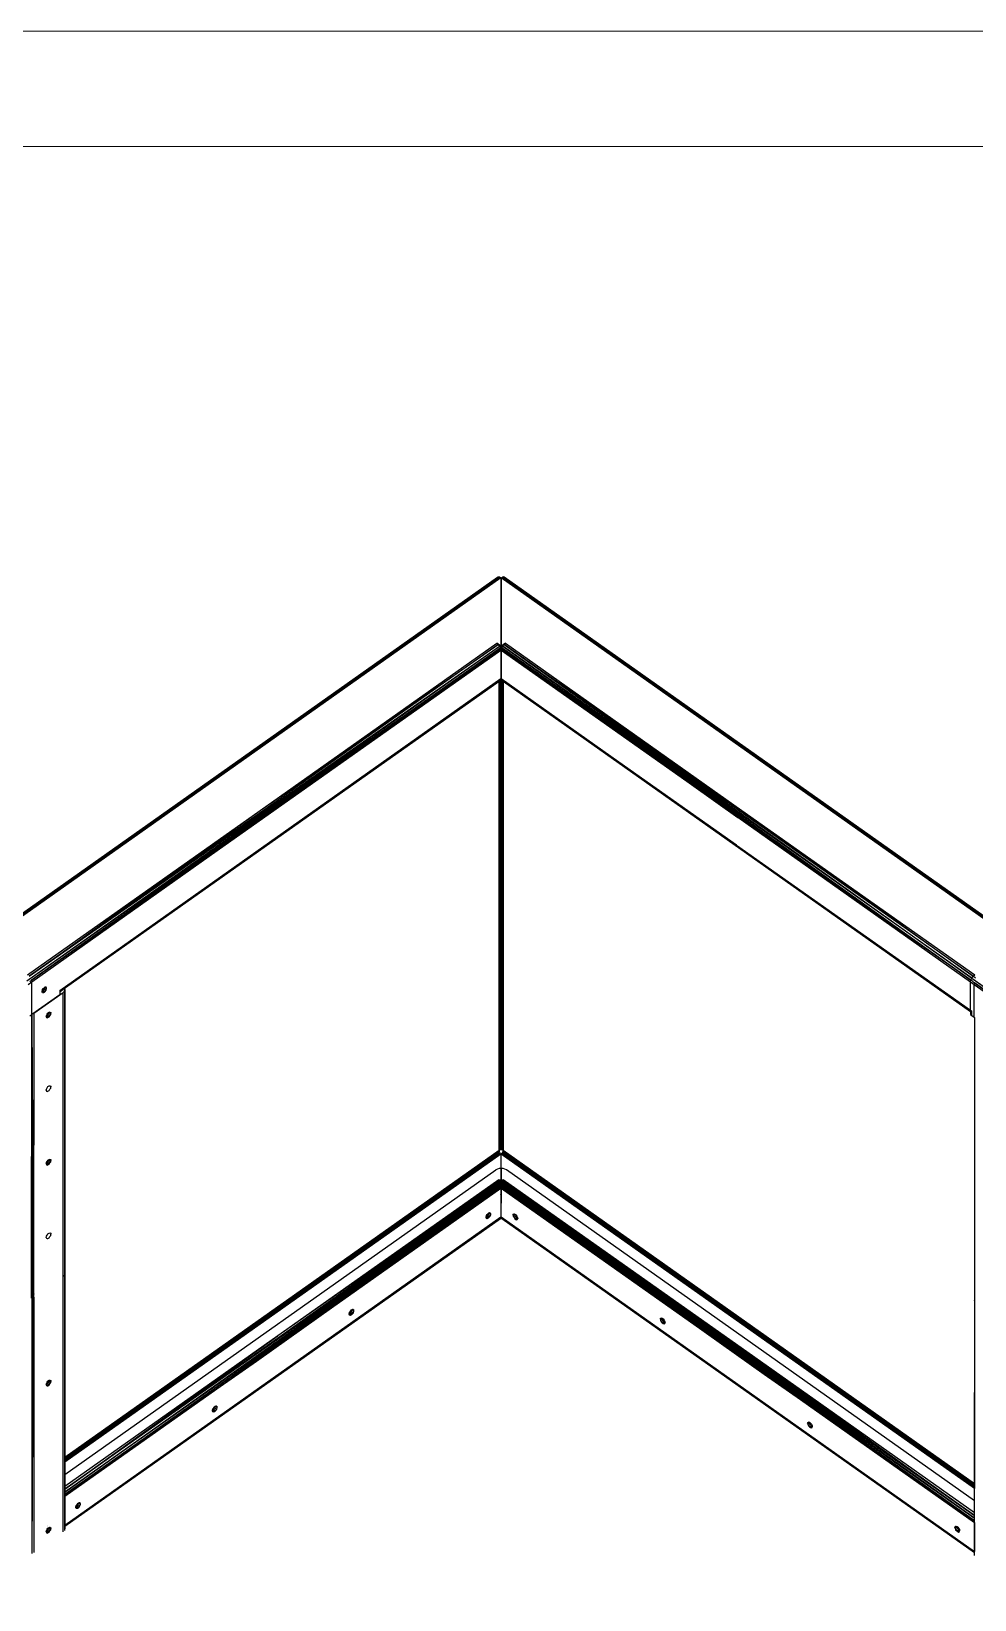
# Model space of a CAD drawing. Header units: inches. Extents: x 13 to 4610, y 7 to 3258.
# Drawn here: x 2909 to 3543, y 2204 to 3258 of the extents above; entities that cross this region are included whole.
import ezdxf

# ---------------------------------------------------------------- set-up
doc = ezdxf.new("R2010")
doc.units = ezdxf.units.IN
doc.header["$MEASUREMENT"] = 0
doc.layers.add('tabelka', color=155, linetype='Continuous')

msp = doc.modelspace()

# ---------------------------------------------------------------- linework, layer by layer
for p, q in [((2874, 2644.5), (3223.1, 2891.4)), ((2874, 2644.6), (3222.7, 2891.2)), ((2874.4, 2644.6), (3223.5, 2891.4)), ((2875.3, 2644.8), (3224, 2891.4)), ((2876.2, 2644.8), (3224.5, 2891.1)), ((3225, 2890.8), (2877.1, 2644.8)), ((3222.7, 2891.2), (3223.1, 2891.4)), ((3223.1, 2891.4), (3223.5, 2891.4)), ((3223.5, 2891.4), (3224, 2891.4)), ((3224, 2891.4), (3224.5, 2891.1)), ((3224.5, 2891.1), (3225, 2890.8)), ((3225.1, 2890.9), (3225, 2890.8)), ((3225, 2890.8), (3225, 2890.8)), ((3225, 2890.8), (3225, 2889.4)), ((3225.3, 2890.8), (3225.1, 2890.9)), ((3573.2, 2644.8), (3225.2, 2890.8)), ((3225.2, 2890.8), (3225.3, 2890.8)), ((3225.2, 2890.8), (3225.2, 2889.4)), ((3225.3, 2890.8), (3225.8, 2891.1)), ((3225.8, 2891.1), (3226.3, 2891.4)), ((3225.8, 2891.1), (3574.1, 2644.8)), ((3226.3, 2891.4), (3226.8, 2891.4)), ((3575, 2644.8), (3226.3, 2891.4)), ((3226.8, 2891.4), (3227.2, 2891.4)), ((3226.8, 2891.4), (3575.8, 2644.6)), ((3227.2, 2891.4), (3227.5, 2891.2)), ((3227.2, 2891.4), (3576.3, 2644.5)), ((3227.5, 2891.2), (3576.3, 2644.6)), ((3225, 2889.4), (3225.1, 2889.4)), ((3225, 2889.4), (3225, 2844.8)), ((3225.1, 2889.4), (3225.1, 2822.7)), ((3225.1, 2889.4), (3225.2, 2889.4)), ((3225.2, 2889.4), (3225.2, 2844.8)), ((2906.2, 2619.7), (3224, 2844.8)), ((2906.2, 2619.7), (3224.7, 2843.6)), ((3223.2, 2845.9), (2907.9, 2622.8)), ((2907.9, 2622.8), (3224, 2844.8)), ((3224.7, 2843.6), (2909.4, 2620.2)), ((2909.4, 2620.2), (3224.9, 2842.8)), ((3224.9, 2842.8), (3034.3, 2707.1)), ((3225, 2842), (3034.3, 2707.1)), ((3063.2, 2734.4), (3222.2, 2846.8)), ((3063.2, 2734.4), (3223.2, 2845.9)), ((3225, 2844.8), (3222.2, 2846.8)), ((3222.2, 2846.8), (3223.2, 2845.9)), ((3223.2, 2845.9), (3224, 2844.8)), ((3224, 2844.8), (3224.7, 2843.6)), ((3224.7, 2843.6), (3225, 2843.4)), ((3224.7, 2843.6), (3224.9, 2842.8)), ((3224.9, 2842.8), (3225, 2842)), ((3225, 2843.4), (3225, 2844.8)), ((3225, 2842), (3225, 2823)), ((3225.9, 2845.3), (3225.2, 2844.8)), ((3225.2, 2844.8), (3225.2, 2843.4)), ((3225.2, 2843.4), (3225.6, 2843.6)), ((3225.2, 2842), (3225.3, 2842.8)), ((3384.2, 2729.5), (3225.2, 2842)), ((3225.2, 2842), (3225.2, 2823)), ((3225.3, 2842.8), (3225.6, 2843.6)), ((3540.9, 2620.2), (3225.3, 2842.8)), ((3225.3, 2842.8), (3384.2, 2729.5)), ((3225.6, 2843.6), (3225.9, 2844.2)), ((3540.9, 2620.2), (3225.6, 2843.6)), ((3226.5, 2845.7), (3225.9, 2845.3)), ((3225.9, 2844.2), (3225.9, 2845.3)), ((3225.9, 2844.2), (3226.2, 2844.8)), ((3226.2, 2844.8), (3226.5, 2845.2)), ((3226.2, 2844.8), (3540.9, 2620.2)), ((3541.5, 2621.5), (3226.2, 2844.8)), ((3228.1, 2846.8), (3226.5, 2845.7)), ((3226.5, 2845.2), (3227.1, 2845.9)), ((3226.5, 2845.7), (3226.5, 2845.2)), ((3227.1, 2845.9), (3228.1, 2846.8)), ((3227.1, 2845.9), (3387, 2734.4)), ((3227.1, 2845.9), (3541.5, 2621.5)), ((3542.4, 2622.8), (3227.1, 2845.9)), ((3228.1, 2846.8), (3387, 2734.4)), ((2928.4, 2612.6), (3225.1, 2822.6)), ((3225.1, 2822.3), (2928.4, 2612.6)), ((2928.4, 2612.6), (3223.7, 2821.2)), ((3223.7, 2821.2), (2931.6, 2614.7)), ((3060.3, 2706.5), (3225, 2823)), ((3060.3, 2706.5), (3225.1, 2822.6)), ((3223.7, 2821.2), (3224.4, 2821.6)), ((3223.7, 2677.7), (3223.7, 2821.2)), ((3224.4, 2821.6), (3225.1, 2822.2)), ((3224.4, 2677.8), (3224.4, 2821.6)), ((3225, 2823), (3225.1, 2822.7)), ((3225.1, 2822.7), (3225.2, 2823)), ((3383.4, 2711.1), (3225.1, 2822.6)), ((3225.1, 2822.6), (3540.6, 2599.3)), ((3540.6, 2599.3), (3225.1, 2822.3)), ((3225.2, 2822.2), (3225.1, 2822.2)), ((3225.1, 2822.2), (3225.1, 2822.2)), ((3225.1, 2677.9), (3225.1, 2822.2)), ((3225.2, 2823), (3383.4, 2711.1)), ((3225.9, 2821.6), (3225.2, 2822.2)), ((3225.9, 2677.8), (3225.9, 2821.6)), ((3226.5, 2821.2), (3225.9, 2821.6)), ((3226.5, 2821.2), (3226.5, 2676.1)), ((3540.6, 2599.3), (3226.5, 2821.2)), ((3226.5, 2821.2), (3540.6, 2599.1)), ((2906.8, 2623.8), (3063.2, 2734.4)), ((2907.9, 2622.8), (3063.2, 2734.4)), ((3387, 2734.4), (3543.5, 2623.8)), ((3387, 2734.4), (3542.4, 2622.8)), ((3540.6, 2618.9), (3384.2, 2729.5)), ((3540.9, 2620.1), (3384.2, 2729.5)), ((3383.4, 2711.1), (3540.6, 2599.3)), ((3383.4, 2711.1), (3540.6, 2600)), ((3034.3, 2707.1), (2909.4, 2620.2)), ((3034.3, 2707.1), (2909.6, 2618.9)), ((2928.4, 2613.3), (3060.3, 2706.5)), ((2928.4, 2612.6), (3060.3, 2706.5)), ((3223.7, 2677.7), (3224.4, 2677.8)), ((3223.7, 2676.1), (3223.7, 2677.7)), ((3224.4, 2676.4), (3223.7, 2676.1)), ((3223.7, 2507.4), (3223.7, 2676.1)), ((3224.4, 2676.4), (3224.4, 2677.8)), ((3225.1, 2676.5), (3224.4, 2676.4)), ((3224.4, 2507.5), (3224.4, 2676.4)), ((3225.1, 2677.9), (3225.9, 2677.8)), ((3225.1, 2676.5), (3225.1, 2677.9)), ((3225.9, 2676.4), (3225.1, 2676.5)), ((3225.1, 2507.6), (3225.1, 2676.5)), ((3225.9, 2676.4), (3225.9, 2677.8)), ((3226.5, 2676.1), (3225.9, 2676.4)), ((3225.9, 2507.5), (3225.9, 2676.4)), ((3226.5, 2676.1), (3226.5, 2505.8)), ((2909.6, 2618.9), (2907.1, 2617.1)), ((2908.2, 2619.3), (2909.4, 2620.2)), ((2909.4, 2620.2), (2909.6, 2618.9)), ((2909.6, 2597.1), (2909.6, 2618.9)), ((3540.6, 2618.9), (3540.9, 2620.1)), ((3540.6, 2600), (3540.6, 2618.9)), ((3543.2, 2617.1), (3540.6, 2618.9)), ((3540.9, 2620.2), (3541.5, 2621.5)), ((3542.2, 2619.2), (3540.9, 2620.1)), ((3541.5, 2621.5), (3542.4, 2622.8)), ((3541.5, 2621.5), (3859.1, 2397.3)), ((3541.5, 2621.5), (3858.6, 2396.1)), ((3542.2, 2619.2), (3543.4, 2618.4)), ((3542.4, 2622.8), (3543.5, 2623.8)), ((3542.4, 2622.8), (3542.4, 2622.8)), ((3544, 2621.6), (3542.4, 2622.8)), ((3543.4, 2618.4), (3543.2, 2617.1)), ((3543.2, 2595.4), (3543.2, 2617.1)), ((3667.8, 2529), (3543.2, 2617.1)), ((3858.6, 2396.1), (3543.4, 2618.4)), ((3543.4, 2618.4), (3858.7, 2394.9)), ((3667.8, 2529), (3543.4, 2618.4)), ((2910.4, 2597.7), (2928.4, 2610.5)), ((2911, 2598), (2930.7, 2611.9)), ((2916.5, 2612.9), (2916.7, 2613.6)), ((2916.5, 2612.9), (2916.6, 2613)), ((2916.5, 2612.8), (2916.5, 2612.9)), ((2916.5, 2612.3), (2916.5, 2612.8)), ((2917.3, 2611.6), (2916.5, 2612.3)), ((2916.5, 2612.1), (2916.5, 2612.3)), ((2916.8, 2611.7), (2916.5, 2612.1)), ((2917.3, 2613.6), (2916.6, 2613)), ((2916.6, 2613), (2918, 2612)), ((2916.7, 2613.6), (2917, 2613.8)), ((2916.7, 2613.6), (2916.8, 2613.7)), ((2916.8, 2613.7), (2916.9, 2613.9)), ((2917.3, 2611.6), (2916.8, 2611.7)), ((2916.9, 2613.9), (2917.3, 2614.5)), ((2916.9, 2613.9), (2917, 2613.8)), ((2917, 2613.8), (2917.6, 2614.7)), ((2917.3, 2614.5), (2917.5, 2614.7)), ((2917.9, 2614.5), (2917.3, 2613.6)), ((2917.3, 2613.6), (2918.7, 2612.6)), ((2918, 2612), (2917.3, 2611.6)), ((2917.5, 2614.7), (2917.6, 2614.8)), ((2917.5, 2614.7), (2917.6, 2614.7)), ((2917.6, 2614.8), (2918, 2615.2)), ((2917.6, 2614.7), (2917.6, 2614.8)), ((2918.1, 2615.2), (2917.9, 2614.5)), ((2917.9, 2614.5), (2919.3, 2613.5)), ((2918.1, 2615.2), (2918, 2615.2)), ((2918, 2612), (2918.7, 2612.6)), ((2918.2, 2615.3), (2918.1, 2615.2)), ((2918.7, 2615.5), (2918.2, 2615.3)), ((2919.6, 2614.3), (2918.2, 2615.3)), ((2919, 2615.5), (2918.7, 2615.5)), ((2918.7, 2612.6), (2919.3, 2613.5)), ((2919.6, 2615), (2919, 2615.5)), ((2919.3, 2615.4), (2919, 2615.5)), ((2919.6, 2615), (2919.3, 2615.4)), ((2919.3, 2613.5), (2919.6, 2614.3)), ((2919.6, 2614.3), (2919.6, 2615)), ((2928.4, 2613.3), (2928.4, 2612.6)), ((2929.3, 2613), (2928.4, 2612.4)), ((2929.3, 2612.9), (2928.4, 2612.3)), ((2928.4, 2612.6), (2928.4, 2612.4)), ((2928.4, 2612.4), (2928.4, 2612.3)), ((2928.4, 2612.3), (2928.4, 2610.5)), ((2929.5, 2613.1), (2929.3, 2612.9)), ((2929.5, 2613.1), (2929.3, 2613)), ((2929.3, 2613), (2929.3, 2612.9)), ((2931.6, 2614.7), (2929.5, 2613.1)), ((2930.7, 2611.9), (2931.5, 2612.8)), ((2930.7, 2420.9), (2930.7, 2611.9)), ((2931.5, 2612.8), (2931.9, 2613.9)), ((2931.5, 2612.8), (2931.5, 2421.8)), ((2931.9, 2613.9), (2931.6, 2614.7)), ((2931.9, 2613.9), (2931.9, 2469.7)), ((2908.2, 2596.2), (2909.6, 2597.1)), ((2909.3, 2406.3), (2909.7, 2597.2)), ((2909.6, 2597.1), (2909.7, 2597.2)), ((2909.7, 2597.2), (2910.4, 2597.7)), ((2909.7, 2597.2), (2909.7, 2406.4)), ((2909.7, 2597.2), (2910.3, 2464.7)), ((2910.4, 2597.7), (2911, 2598)), ((2911, 2598), (2911, 2539.7)), ((2919.3, 2595.8), (2919.4, 2596.2)), ((2920.5, 2595), (2919.3, 2595.8)), ((2919.3, 2595.7), (2919.3, 2595.8)), ((2919.3, 2595.7), (2919.4, 2595.2)), ((2919.4, 2596.5), (2919.9, 2597.3)), ((2919.8, 2596.5), (2919.4, 2596.2)), ((2919.4, 2596.2), (2919.4, 2596.5)), ((2919.4, 2595.2), (2919.9, 2594.8)), ((2919.4, 2595.2), (2919.4, 2595.1)), ((2919.4, 2595.1), (2919.9, 2594.8)), ((2920.4, 2597.2), (2919.8, 2596.5)), ((2921.2, 2595.5), (2919.8, 2596.5)), ((2919.9, 2597.3), (2920.5, 2598.1)), ((2919.9, 2594.8), (2920.5, 2595)), ((2920.9, 2598.1), (2920.4, 2597.2)), ((2921.8, 2596.2), (2920.4, 2597.2)), ((2920.5, 2598.1), (2920.9, 2598.4)), ((2920.5, 2595), (2921.2, 2595.5)), ((2920.9, 2598.4), (2921.2, 2598.6)), ((2920.9, 2598.4), (2920.9, 2598.1)), ((2922.3, 2597.1), (2920.9, 2598.1)), ((2921.2, 2598.6), (2921.4, 2598.6)), ((2921.2, 2595.5), (2921.8, 2596.2)), ((2921.4, 2598.6), (2921.8, 2598.7)), ((2922.4, 2597.9), (2921.4, 2598.6)), ((2921.8, 2598.7), (2922.3, 2598.5)), ((2921.8, 2596.2), (2922.3, 2597.1)), ((2922.3, 2598.5), (2922.4, 2597.9)), ((2922.3, 2597.1), (2922.4, 2597.9)), ((3540.6, 2600), (3541.6, 2599.3)), ((3540.6, 2600), (3540.6, 2599.3)), ((3540.6, 2599.3), (3540.6, 2599.1)), ((3540.6, 2599.1), (3540.6, 2597.2)), ((3540.6, 2597.2), (3541.6, 2596.5)), ((3541.6, 2596.5), (3541.6, 2599.3)), ((3541.6, 2596.5), (3543.2, 2595.4)), ((3543.2, 2595.4), (3543.4, 2595.2)), ((3543.4, 2595.2), (3543.4, 2452)), ((3543.4, 2595.2), (3543.7, 2594.9)), ((2919.3, 2546.2), (2919.4, 2547)), ((2919.3, 2546.2), (2919.4, 2545.6)), ((2919.4, 2547), (2919.9, 2547.8)), ((2919.4, 2545.6), (2919.9, 2545.3)), ((2919.9, 2547.8), (2920.5, 2548.6)), ((2919.9, 2545.3), (2920.5, 2545.5)), ((2920.5, 2548.6), (2921.2, 2549.1)), ((2920.5, 2545.5), (2921.2, 2546)), ((2921.2, 2549.1), (2921.8, 2549.2)), ((2921.2, 2546), (2921.8, 2546.8)), ((2921.8, 2549.2), (2922.3, 2549)), ((2921.8, 2546.8), (2922.3, 2547.6)), ((2922.3, 2549), (2922.4, 2548.4)), ((2922.3, 2547.6), (2922.4, 2548.4)), ((2911, 2539.7), (2910.3, 2464.7)), ((2910.5, 2406.7), (2911, 2539.7)), ((2911, 2539.7), (2910.5, 2416.8)), ((2911, 2407), (2911, 2539.7)), ((2920.9, 2499.4), (2921.2, 2499.6)), ((2921.2, 2499.6), (2921.4, 2499.6)), ((2921.4, 2499.6), (2921.8, 2499.7)), ((2922.4, 2498.9), (2921.4, 2499.6)), ((2921.8, 2499.7), (2922.3, 2499.5)), ((2922.3, 2499.5), (2922.4, 2498.9)), ((2931.9, 2299.4), (3223.7, 2505.8)), ((2931.9, 2299.1), (3223.7, 2505.5)), ((3223.8, 2505.1), (2931.9, 2298.7)), ((3223.9, 2504.8), (2931.9, 2298.3)), ((2931.9, 2297.8), (3224.1, 2504.5)), ((2931.9, 2297.3), (3224.3, 2504.1)), ((3224.5, 2503.8), (2931.9, 2296.9)), ((2931.9, 2296.4), (3224.8, 2503.5)), ((3225, 2503.3), (2931.9, 2296)), ((3224.4, 2507.5), (3223.7, 2507.4)), ((3223.7, 2505.8), (3223.7, 2507.4)), ((3224.4, 2506.1), (3223.7, 2505.8)), ((3223.7, 2505.8), (3223.7, 2505.5)), ((3223.7, 2505.5), (3223.8, 2505.1)), ((3223.8, 2505.1), (3223.9, 2504.8)), ((3223.9, 2504.8), (3224.1, 2504.5)), ((3224.1, 2504.5), (3224.3, 2504.1)), ((3224.3, 2504.1), (3224.5, 2503.8)), ((3224.4, 2506.1), (3224.4, 2507.5)), ((3225.1, 2506.2), (3224.4, 2506.1)), ((3224.5, 2503.8), (3224.8, 2503.5)), ((3224.8, 2503.5), (3225, 2503.3)), ((3225, 2503.3), (3225, 2493.6)), ((3225.9, 2507.5), (3225.1, 2507.6)), ((3225.1, 2507.6), (3225.1, 2506.2)), ((3225.9, 2506.1), (3225.1, 2506.2)), ((3225.2, 2503.3), (3225.5, 2503.5)), ((3543.4, 2278.3), (3225.2, 2503.3)), ((3225.2, 2493.6), (3225.2, 2503.3)), ((3225.5, 2503.5), (3225.7, 2503.8)), ((3543.4, 2278.7), (3225.5, 2503.5)), ((3225.7, 2503.8), (3226, 2504.1)), ((3543.4, 2279.2), (3225.7, 2503.8)), ((3225.9, 2506.1), (3225.9, 2507.5)), ((3226.5, 2505.8), (3225.9, 2506.1)), ((3226, 2504.1), (3226.2, 2504.5)), ((3543.4, 2279.6), (3226, 2504.1)), ((3226.2, 2504.5), (3226.3, 2504.8)), ((3543.4, 2280.1), (3226.2, 2504.5)), ((3226.3, 2504.8), (3226.5, 2505.1)), ((3543.4, 2280.6), (3226.3, 2504.8)), ((3226.5, 2505.8), (3543.4, 2281.7)), ((3226.5, 2505.5), (3226.5, 2505.8)), ((3226.5, 2505.1), (3226.5, 2505.5)), ((3543.4, 2281.4), (3226.5, 2505.5)), ((3543.4, 2281), (3226.5, 2505.1)), ((2919.3, 2496.8), (2919.4, 2497.2)), ((2920.5, 2496), (2919.3, 2496.8)), ((2919.3, 2496.7), (2919.3, 2496.8)), ((2919.3, 2496.7), (2919.4, 2496.2)), ((2919.4, 2497.5), (2919.9, 2498.3)), ((2919.8, 2497.5), (2919.4, 2497.2)), ((2919.4, 2497.2), (2919.4, 2497.5)), ((2919.4, 2496.2), (2919.9, 2495.9)), ((2919.4, 2496.2), (2919.4, 2496.1)), ((2919.4, 2496.1), (2919.9, 2495.9)), ((2920.4, 2498.3), (2919.8, 2497.5)), ((2921.2, 2496.5), (2919.8, 2497.5)), ((2919.9, 2498.3), (2920.5, 2499.1)), ((2919.9, 2495.9), (2920.5, 2496)), ((2920.9, 2499.1), (2920.4, 2498.3)), ((2921.8, 2497.3), (2920.4, 2498.3)), ((2920.5, 2499.1), (2920.9, 2499.4)), ((2920.5, 2496), (2921.2, 2496.5)), ((2920.9, 2499.4), (2920.9, 2499.1)), ((2922.3, 2498.1), (2920.9, 2499.1)), ((2921.2, 2496.5), (2921.8, 2497.3)), ((2921.8, 2497.3), (2922.3, 2498.1)), ((2922.3, 2498.1), (2922.4, 2498.9)), ((2931.9, 2287.7), (3221.6, 2492.6)), ((3222.6, 2493.1), (3221.6, 2492.6)), ((3223.8, 2493.5), (3222.6, 2493.1)), ((3225, 2493.6), (3223.8, 2493.5)), ((3225, 2493.6), (3225, 2486)), ((3226.5, 2493.5), (3225.2, 2493.6)), ((3225.2, 2493.6), (3225.2, 2486)), ((3227.7, 2493.1), (3226.5, 2493.5)), ((3228.7, 2492.6), (3227.7, 2493.1)), ((3543.4, 2270), (3228.7, 2492.6)), ((2931.9, 2278), (3224, 2485.5)), ((3224.3, 2484.8), (2931.9, 2278)), ((3224.7, 2484.1), (2931.9, 2278)), ((2931.9, 2276), (3224.7, 2484.1)), ((3224.9, 2483.3), (2931.9, 2276)), ((2931.9, 2274.3), (3225.1, 2482.5)), ((3225.1, 2482.5), (2931.9, 2276)), ((2931.9, 2274.3), (3225.1, 2481.7)), ((3225.1, 2480.9), (2931.9, 2274.3)), ((3060.7, 2364), (3225.1, 2480.9)), ((3225, 2480.2), (3060.7, 2364)), ((3223.6, 2486), (3075, 2381)), ((3224, 2485.5), (3075, 2381)), ((3223.6, 2486), (3225, 2486)), ((3223.6, 2486), (3224, 2485.5)), ((3224, 2485.5), (3224.3, 2484.8)), ((3224.3, 2484.8), (3224.4, 2484.6)), ((3224.6, 2484.6), (3224.4, 2484.6)), ((3224.4, 2484.6), (3224.5, 2484.5)), ((3224.6, 2484.6), (3224.5, 2484.5)), ((3224.5, 2484.5), (3224.7, 2484.1)), ((3225, 2484.6), (3224.6, 2484.6)), ((3224.7, 2484.1), (3224.9, 2483.3)), ((3224.9, 2483.3), (3225, 2482.7)), ((3225, 2486), (3225, 2485.9)), ((3225.2, 2485.7), (3225, 2485.9)), ((3225, 2485.9), (3225, 2484.9)), ((3225.2, 2485.1), (3225, 2484.9)), ((3225, 2484.9), (3225, 2484.6)), ((3225, 2482.7), (3225, 2484.6)), ((3225, 2482.7), (3225.1, 2482.5)), ((3225.1, 2480.8), (3225, 2480.2)), ((3225, 2480.2), (3225, 2478.1)), ((3225.1, 2482.5), (3225.1, 2482)), ((3225.1, 2482), (3225.2, 2482.5)), ((3225.1, 2481.7), (3543.4, 2256.6)), ((3225.1, 2480.9), (3543.4, 2256.6)), ((3225.1, 2480.9), (3402, 2355.2)), ((3225.2, 2480.2), (3225.1, 2480.8)), ((3225.2, 2486), (3226.6, 2486)), ((3225.2, 2486), (3225.2, 2485.7)), ((3225.7, 2485.4), (3225.2, 2485.7)), ((3225.2, 2485.7), (3225.2, 2485.1)), ((3225.7, 2485.4), (3225.2, 2485.1)), ((3225.2, 2485.1), (3225.2, 2484.6)), ((3225.7, 2484.6), (3225.2, 2484.6)), ((3225.2, 2484.6), (3225.2, 2482.7)), ((3225.2, 2482.7), (3225.4, 2483.3)), ((3225.2, 2482.5), (3225.2, 2482.7)), ((3225.2, 2482.5), (3543.4, 2258.4)), ((3543.4, 2256.6), (3225.2, 2482.5)), ((3402, 2355.2), (3225.2, 2480.2)), ((3225.2, 2480.2), (3225.2, 2477.9)), ((3225.4, 2483.3), (3225.6, 2484.1)), ((3225.4, 2483.3), (3543.4, 2258.4)), ((3225.6, 2484.1), (3225.7, 2484.3)), ((3543.4, 2258.4), (3225.6, 2484.1)), ((3225.6, 2484.1), (3543.4, 2260.3)), ((3225.7, 2484.6), (3225.7, 2485.4)), ((3225.8, 2484.6), (3225.7, 2484.6)), ((3225.7, 2484.3), (3225.7, 2484.6)), ((3225.7, 2484.3), (3225.8, 2484.6)), ((3225.8, 2484.6), (3225.9, 2484.8)), ((3225.9, 2484.8), (3226, 2484.9)), ((3225.9, 2484.8), (3543.4, 2260.3)), ((3226.5, 2485.7), (3226, 2485.4)), ((3226, 2485.4), (3226, 2484.9)), ((3226.2, 2485.3), (3226, 2485.4)), ((3226, 2484.9), (3226.2, 2485.3)), ((3226.2, 2485.3), (3226.3, 2485.5)), ((3226.3, 2485.5), (3226.5, 2485.7)), ((3226.3, 2485.5), (3386.4, 2373)), ((3543.4, 2260.3), (3226.3, 2485.5)), ((3226.5, 2485.7), (3226.6, 2486)), ((3386.4, 2373), (3226.6, 2486)), ((2931.9, 2469.7), (2931.9, 2422.9)), ((3225, 2478.1), (3225.2, 2477.9)), ((3225, 2478.1), (3225, 2477.3)), ((3225, 2477.3), (3225.1, 2477.2)), ((3225, 2477.3), (3225, 2477.2)), ((3225.1, 2477.2), (3225, 2477.2)), ((3225, 2477.2), (3225, 2477.1)), ((3225, 2477.1), (3225.2, 2477)), ((3225, 2477.1), (3225, 2477)), ((3225.2, 2477), (3225, 2477)), ((3225, 2477), (3225, 2476.8)), ((3225, 2476.8), (3225.2, 2476.9)), ((3225, 2476.2), (3225.2, 2476.8)), ((3225, 2476.8), (3225, 2476.2)), ((3225, 2476.1), (3225, 2476.2)), ((3225, 2476.1), (3225, 2473.8)), ((3225.1, 2473.5), (3225, 2473.8)), ((3225, 2473.8), (3225, 2473.6)), ((3225, 2473.6), (3225.1, 2473.5)), ((3225, 2473.6), (3225, 2473.5)), ((3225.1, 2473.5), (3225, 2473.5)), ((3225, 2473.5), (3225.1, 2472.7)), ((3225.1, 2472.7), (3225, 2472.5)), ((3225.2, 2472.6), (3225, 2472.4)), ((3225.2, 2472.6), (3225, 2472.5)), ((3225, 2472.5), (3225, 2472.4)), ((3225, 2472.4), (3225, 2471.8)), ((3225, 2471.8), (3225.2, 2471.8)), ((3225, 2471.8), (3225, 2471.3)), ((3225.2, 2471.4), (3225, 2471.3)), ((3225.2, 2471.3), (3225, 2471.1)), ((3225, 2471.3), (3225, 2471.1)), ((3225, 2471.1), (3225, 2470.6)), ((3225, 2470.6), (3225.2, 2470.5)), ((3225, 2470.6), (3225, 2470.4)), ((3225, 2470.4), (3225.2, 2470.3)), ((3225, 2470.4), (3225, 2470.2)), ((3225.2, 2470.3), (3225, 2470.2)), ((3225, 2470.2), (3225, 2461.1)), ((3225.2, 2477.3), (3225.1, 2477.2)), ((3225.1, 2477.2), (3225.2, 2477)), ((3225.2, 2472.8), (3225.1, 2473.5)), ((3225.1, 2472.7), (3225.2, 2472.6)), ((3225.2, 2477.9), (3225.2, 2477.3)), ((3225.2, 2477.3), (3225.2, 2477)), ((3225.2, 2477), (3225.2, 2476.9)), ((3225.2, 2477), (3225.2, 2477)), ((3225.2, 2476.9), (3225.2, 2476.8)), ((3225.2, 2476.8), (3225.2, 2472.8)), ((3225.2, 2472.8), (3225.2, 2472.6)), ((3225.2, 2472.6), (3225.2, 2471.8)), ((3225.2, 2472.6), (3225.2, 2472.6)), ((3225.2, 2471.8), (3225.2, 2471.4)), ((3225.2, 2471.4), (3225.2, 2471.3)), ((3225.2, 2471.3), (3225.2, 2470.5)), ((3225.2, 2470.5), (3225.2, 2470.3)), ((3225.2, 2461.1), (3225.2, 2470.3)), ((3225.2, 2470.3), (3225.2, 2470.3)), ((2910.3, 2464.7), (2909.7, 2406.4)), ((2910.3, 2464.7), (2910.5, 2416.8)), ((2931.9, 2253.8), (3225, 2461.1)), ((2931.9, 2253), (3224.6, 2460)), ((3215, 2461.1), (3215.3, 2461.9)), ((3215, 2461.1), (3215.1, 2461.2)), ((3215, 2461), (3215, 2461.1)), ((3215, 2460.4), (3215, 2461)), ((3215.8, 2459.8), (3215, 2460.4)), ((3215, 2460.3), (3215, 2460.4)), ((3215.3, 2459.9), (3215, 2460.3)), ((3215.8, 2461.8), (3215.1, 2461.2)), ((3215.1, 2461.2), (3216.5, 2460.2)), ((3215.3, 2461.9), (3215.8, 2462.7)), ((3215.8, 2459.8), (3215.3, 2459.9)), ((3215.8, 2462.7), (3216.5, 2463.4)), ((3216.3, 2462.6), (3215.8, 2461.8)), ((3215.8, 2461.8), (3217.2, 2460.8)), ((3216.5, 2460.2), (3215.8, 2459.8)), ((3216.6, 2463.4), (3216.3, 2462.6)), ((3216.3, 2462.6), (3217.7, 2461.6)), ((3216.6, 2463.4), (3216.5, 2463.4)), ((3216.5, 2460.2), (3217.2, 2460.8)), ((3216.7, 2463.5), (3216.6, 2463.4)), ((3217.2, 2463.7), (3216.7, 2463.5)), ((3218.1, 2462.5), (3216.7, 2463.5)), ((3217.4, 2463.7), (3217.2, 2463.7)), ((3217.2, 2460.8), (3217.7, 2461.6)), ((3218.1, 2463.2), (3217.4, 2463.7)), ((3217.7, 2463.6), (3217.4, 2463.7)), ((3218.1, 2463.2), (3217.7, 2463.6)), ((3217.7, 2461.6), (3218.1, 2462.5)), ((3218.1, 2462.5), (3218.1, 2463.2)), ((3224.7, 2460.1), (3224.6, 2460)), ((3224.8, 2460.2), (3224.7, 2460.1)), ((3224.7, 2460.1), (3225, 2459.8)), ((3225, 2461.1), (3224.8, 2460.2)), ((3225, 2459.8), (3225, 2461.1)), ((3225.2, 2461.1), (3543.4, 2236.1)), ((3225.4, 2460.2), (3225.2, 2461.1)), ((3225.2, 2461.1), (3225.2, 2459.8)), ((3225.2, 2459.8), (3225.6, 2460.1)), ((3225.6, 2460.1), (3225.4, 2460.2)), ((3225.7, 2460), (3225.6, 2460.1)), ((3225.7, 2460), (3543.4, 2235.3)), ((3234.2, 2462.9), (3233.2, 2462.2)), ((3233.2, 2462.2), (3233.3, 2462.8)), ((3233.2, 2462.2), (3233.3, 2461.4)), ((3233.3, 2462.8), (3233.8, 2463)), ((3234.7, 2462.4), (3233.3, 2461.4)), ((3233.3, 2461.4), (3233.8, 2460.5)), ((3233.8, 2463), (3234.2, 2462.9)), ((3235.2, 2461.5), (3233.8, 2460.5)), ((3233.8, 2460.5), (3234.4, 2459.8)), ((3234.2, 2462.9), (3234.4, 2462.9)), ((3234.4, 2462.9), (3234.7, 2462.7)), ((3234.4, 2459.8), (3235.8, 2460.8)), ((3234.4, 2459.8), (3235.1, 2459.3)), ((3234.7, 2462.4), (3234.7, 2462.7)), ((3234.7, 2462.7), (3235.1, 2462.4)), ((3235.2, 2461.5), (3234.7, 2462.4)), ((3235.1, 2462.4), (3235.7, 2461.6)), ((3235.1, 2459.3), (3236.3, 2460.1)), ((3235.1, 2459.3), (3235.7, 2459.1)), ((3235.8, 2460.8), (3235.2, 2461.5)), ((3235.7, 2461.6), (3236.2, 2460.7)), ((3235.7, 2459.1), (3236.2, 2459.4)), ((3235.7, 2459.1), (3236.2, 2459.4)), ((3236.2, 2460.5), (3235.8, 2460.8)), ((3236.2, 2460.7), (3236.2, 2460.5)), ((3236.2, 2460.5), (3236.3, 2460.1)), ((3236.2, 2459.4), (3236.3, 2459.9)), ((3236.2, 2459.4), (3236.2, 2459.4)), ((3236.3, 2460.1), (3236.3, 2459.9)), ((2919.3, 2447.2), (2919.4, 2448)), ((2919.3, 2447.2), (2919.4, 2446.6)), ((2919.4, 2448), (2919.9, 2448.8)), ((2919.9, 2448.8), (2920.5, 2449.6)), ((2920.5, 2449.6), (2921.2, 2450.1)), ((2920.5, 2446.5), (2921.2, 2447)), ((2921.2, 2450.1), (2921.8, 2450.2)), ((2921.2, 2447), (2921.8, 2447.8)), ((2921.8, 2450.2), (2922.3, 2450)), ((2921.8, 2447.8), (2922.3, 2448.6)), ((2922.3, 2450), (2922.4, 2449.4)), ((2922.3, 2448.6), (2922.4, 2449.4)), ((3543.4, 2452), (3543.4, 2405.1)), ((2919.4, 2446.6), (2919.9, 2446.4)), ((2919.9, 2446.4), (2920.5, 2446.5)), ((2910.5, 2416.8), (2910.5, 2406.7)), ((2910.5, 2416.8), (2910.5, 2406.7)), ((2931.5, 2421.8), (2930.7, 2420.9)), ((2930.7, 2249.2), (2930.7, 2420.9)), ((2931.9, 2422.9), (2931.5, 2421.8)), ((2931.5, 2421.8), (2931.5, 2250.1)), ((2931.9, 2422.9), (2931.9, 2299.4)), ((2909.7, 2406.4), (2909.3, 2406.3)), ((2910.5, 2406.7), (2909.7, 2234.7)), ((2910.5, 2406.7), (2909.7, 2406.4)), ((2909.7, 2406.4), (2909.7, 2234.7)), ((2911, 2407), (2910.5, 2406.7)), ((2910.5, 2406.7), (2910.5, 2406.7)), ((2911, 2407), (2911, 2235.3)), ((2911.2, 2409.1), (2911.3, 2409.2)), ((2911.3, 2409.6), (2911.3, 2409.5)), ((3543.6, 2404.4), (3543.4, 2405.1)), ((3543.4, 2405.1), (3543.4, 2281.7)), ((3123, 2396), (3123.1, 2396.1)), ((3123, 2395.4), (3123, 2396)), ((3123.9, 2394.8), (3123, 2395.4)), ((3123, 2395.3), (3123, 2395.4)), ((3123.3, 2394.9), (3123, 2395.3)), ((3123.1, 2396.1), (3123.3, 2396.9)), ((3123.1, 2396.1), (3123.2, 2396.2)), ((3123.9, 2396.8), (3123.2, 2396.2)), ((3123.2, 2396.2), (3124.6, 2395.2)), ((3123.3, 2396.9), (3123.9, 2397.7)), ((3123.9, 2394.8), (3123.3, 2394.9)), ((3123.9, 2397.7), (3124.6, 2398.4)), ((3124.4, 2397.6), (3123.9, 2396.8)), ((3123.9, 2396.8), (3125.3, 2395.8)), ((3124.6, 2395.2), (3123.9, 2394.8)), ((3124.7, 2398.4), (3124.4, 2397.6)), ((3124.4, 2397.6), (3125.8, 2396.6)), ((3124.7, 2398.4), (3124.6, 2398.4)), ((3124.6, 2395.2), (3125.3, 2395.8)), ((3124.8, 2398.5), (3124.7, 2398.4)), ((3125.3, 2398.7), (3124.8, 2398.5)), ((3126.1, 2397.5), (3124.8, 2398.5)), ((3125.5, 2398.7), (3125.3, 2398.7)), ((3125.3, 2395.8), (3125.8, 2396.6)), ((3126.1, 2398.2), (3125.5, 2398.7)), ((3125.8, 2398.6), (3125.5, 2398.7)), ((3126.1, 2398.2), (3125.8, 2398.6)), ((3125.8, 2396.6), (3126.1, 2397.5)), ((3126.1, 2397.5), (3126.1, 2398.2)), ((3543.4, 2281.7), (3543.6, 2404.4)), ((3333.2, 2392.9), (3332.2, 2392.2)), ((3332.2, 2392.2), (3332.3, 2392.8)), ((3332.2, 2392.2), (3332.3, 2391.4)), ((3332.3, 2392.8), (3332.8, 2393)), ((3333.7, 2392.4), (3332.3, 2391.4)), ((3332.3, 2391.4), (3332.8, 2390.5)), ((3332.8, 2393), (3333.2, 2392.9)), ((3334.2, 2391.5), (3332.8, 2390.5)), ((3332.8, 2390.5), (3333.4, 2389.8)), ((3333.2, 2392.9), (3333.4, 2392.9)), ((3333.4, 2392.9), (3333.7, 2392.7)), ((3333.4, 2389.8), (3334.8, 2390.8)), ((3333.4, 2389.8), (3334.1, 2389.3)), ((3333.7, 2392.4), (3333.7, 2392.7)), ((3333.7, 2392.7), (3334.1, 2392.4)), ((3334.2, 2391.5), (3333.7, 2392.4)), ((3334.1, 2392.4), (3334.7, 2391.6)), ((3334.1, 2389.3), (3335.3, 2390.1)), ((3334.1, 2389.3), (3334.7, 2389.1)), ((3334.8, 2390.8), (3334.2, 2391.5)), ((3334.7, 2391.6), (3335.2, 2390.7)), ((3334.7, 2389.1), (3335.2, 2389.4)), ((3334.7, 2389.1), (3335.2, 2389.4)), ((3335.2, 2390.5), (3334.8, 2390.8)), ((3335.2, 2390.7), (3335.2, 2390.5)), ((3335.2, 2390.5), (3335.3, 2390.1)), ((3335.2, 2389.4), (3335.3, 2389.9)), ((3335.2, 2389.4), (3335.2, 2389.4)), ((3335.3, 2390.1), (3335.3, 2389.9)), ((2931.9, 2278), (3075, 2381)), ((3075, 2381), (2931.9, 2279.7)), ((3543.4, 2262), (3386.4, 2373)), ((3386.4, 2373), (3543.4, 2260.3)), ((3060.7, 2364), (2931.9, 2272.9)), ((2931.9, 2274.2), (3060.7, 2364)), ((3543.4, 2255.2), (3402, 2355.2)), ((3402, 2355.2), (3543.4, 2256.6)), ((2919.3, 2348.4), (2919.4, 2348.7)), ((2920.5, 2347.5), (2919.3, 2348.4)), ((2919.3, 2348.2), (2919.3, 2348.4)), ((2919.3, 2348.2), (2919.4, 2347.7)), ((2919.4, 2349), (2919.9, 2349.8)), ((2919.8, 2349), (2919.4, 2348.7)), ((2919.4, 2348.7), (2919.4, 2349)), ((2919.4, 2347.7), (2919.9, 2347.4)), ((2919.4, 2347.7), (2919.4, 2347.6)), ((2919.4, 2347.6), (2919.9, 2347.4)), ((2920.4, 2349.8), (2919.8, 2349)), ((2921.2, 2348), (2919.8, 2349)), ((2919.9, 2349.8), (2920.5, 2350.6)), ((2919.9, 2347.4), (2920.5, 2347.5)), ((2920.9, 2350.6), (2920.4, 2349.8)), ((2921.8, 2348.8), (2920.4, 2349.8)), ((2920.5, 2350.6), (2920.9, 2350.9)), ((2920.5, 2347.5), (2921.2, 2348)), ((2920.9, 2350.9), (2921.2, 2351.1)), ((2920.9, 2350.9), (2920.9, 2350.6)), ((2922.3, 2349.6), (2920.9, 2350.6)), ((2921.2, 2351.1), (2921.4, 2351.2)), ((2921.2, 2348), (2921.8, 2348.8)), ((2922.4, 2350.4), (2921.4, 2351.2)), ((2921.4, 2351.2), (2921.8, 2351.2)), ((2921.8, 2351.2), (2922.3, 2351)), ((2921.8, 2348.8), (2922.3, 2349.6)), ((2922.3, 2351), (2922.4, 2350.4)), ((2922.3, 2349.6), (2922.4, 2350.4)), ((3031.1, 2331.1), (3031.4, 2331.9)), ((3031.1, 2331.1), (3031.2, 2331.2)), ((3031.1, 2331), (3031.1, 2331.1)), ((3031.1, 2330.4), (3031.1, 2331)), ((3031.9, 2331.8), (3031.2, 2331.2)), ((3031.2, 2331.2), (3032.7, 2330.2)), ((3031.4, 2331.9), (3032, 2332.7)), ((3032.5, 2332.6), (3031.9, 2331.8)), ((3031.9, 2331.8), (3033.3, 2330.8)), ((3032, 2332.7), (3032.7, 2333.4)), ((3032.8, 2333.4), (3032.5, 2332.6)), ((3032.5, 2332.6), (3033.9, 2331.6)), ((3032.8, 2333.4), (3032.7, 2333.4)), ((3032.7, 2330.2), (3033.3, 2330.8)), ((3032.9, 2333.5), (3032.8, 2333.4)), ((3033.3, 2333.7), (3032.9, 2333.5)), ((3034.2, 2332.5), (3032.9, 2333.5)), ((3033.6, 2333.7), (3033.3, 2333.7)), ((3033.3, 2330.8), (3033.9, 2331.6)), ((3034.2, 2333.2), (3033.6, 2333.7)), ((3033.9, 2333.6), (3033.6, 2333.7)), ((3034.2, 2333.2), (3033.9, 2333.6)), ((3033.9, 2331.6), (3034.2, 2332.5)), ((3034.2, 2332.5), (3034.2, 2333.2)), ((3032, 2329.8), (3031.1, 2330.4)), ((3031.1, 2330.3), (3031.1, 2330.4)), ((3031.4, 2329.9), (3031.1, 2330.3)), ((3032, 2329.8), (3031.4, 2329.9)), ((3032.7, 2330.2), (3032, 2329.8)), ((3432.2, 2322.9), (3431.1, 2322.2)), ((3431.1, 2322.2), (3431.3, 2322.8)), ((3431.1, 2322.2), (3431.3, 2321.4)), ((3431.3, 2322.8), (3431.7, 2323)), ((3432.7, 2322.4), (3431.3, 2321.4)), ((3431.3, 2321.4), (3431.7, 2320.5)), ((3431.7, 2323), (3432.2, 2322.9)), ((3433.2, 2321.5), (3431.7, 2320.5)), ((3431.7, 2320.5), (3432.4, 2319.8)), ((3432.2, 2322.9), (3432.4, 2322.9)), ((3432.4, 2322.9), (3432.7, 2322.7)), ((3432.4, 2319.8), (3433.8, 2320.8)), ((3432.7, 2322.4), (3432.7, 2322.7)), ((3432.7, 2322.7), (3433.1, 2322.4)), ((3433.2, 2321.5), (3432.7, 2322.4)), ((3433.1, 2322.4), (3433.7, 2321.6)), ((3433.8, 2320.8), (3433.2, 2321.5)), ((3433.7, 2321.6), (3434.2, 2320.7)), ((3434.2, 2320.5), (3433.8, 2320.8)), ((3434.2, 2320.7), (3434.2, 2320.5)), ((3434.2, 2320.5), (3434.3, 2320.1)), ((3432.4, 2319.8), (3433.1, 2319.3)), ((3433.1, 2319.3), (3434.3, 2320.1)), ((3433.1, 2319.3), (3433.7, 2319.1)), ((3433.7, 2319.1), (3434.2, 2319.4)), ((3433.7, 2319.1), (3434.2, 2319.4)), ((3434.2, 2319.4), (3434.3, 2319.9)), ((3434.2, 2319.4), (3434.2, 2319.4)), ((3434.3, 2320.1), (3434.3, 2319.9)), ((2931.9, 2299.4), (2931.9, 2299.1)), ((2931.9, 2299.1), (2931.9, 2298.7)), ((2931.9, 2298.7), (2931.9, 2298.3)), ((2931.9, 2298.3), (2931.9, 2297.8)), ((2931.9, 2297.8), (2931.9, 2297.3)), ((2931.9, 2297.3), (2931.9, 2296.9)), ((2931.9, 2296.9), (2931.9, 2296.4)), ((2931.9, 2296.4), (2931.9, 2296)), ((2931.9, 2296), (2931.9, 2287.7)), ((2931.9, 2287.7), (2931.9, 2279.7)), ((2931.9, 2279.7), (2931.9, 2278)), ((3543.4, 2281.7), (3543.4, 2281.4)), ((3543.4, 2281.4), (3543.4, 2281)), ((3543.4, 2281), (3543.4, 2280.6)), ((3543.4, 2280.6), (3543.4, 2280.1)), ((3543.4, 2280.1), (3543.4, 2279.6)), ((3543.4, 2279.6), (3543.4, 2279.2)), ((3543.4, 2279.2), (3543.4, 2278.7)), ((3543.4, 2278.7), (3543.4, 2278.3)), ((3543.4, 2270), (3543.4, 2278.3)), ((2931.9, 2278), (2931.9, 2278)), ((2931.9, 2278), (2931.9, 2276)), ((2931.9, 2276), (2931.9, 2274.3)), ((2931.9, 2274.3), (2931.9, 2274.2)), ((2931.9, 2274.2), (2931.9, 2272.9)), ((2931.9, 2272.9), (2931.9, 2253.8)), ((2939.5, 2266.9), (2940, 2267.7)), ((2940, 2267.7), (2940.7, 2268.4)), ((2940.6, 2267.6), (2940, 2266.8)), ((2940.8, 2268.4), (2940.6, 2267.6)), ((2940.6, 2267.6), (2942, 2266.6)), ((2940.8, 2268.4), (2940.7, 2268.4)), ((2940.9, 2268.5), (2940.8, 2268.4)), ((2941.4, 2268.7), (2940.9, 2268.5)), ((2942.3, 2267.5), (2940.9, 2268.5)), ((2941.6, 2268.7), (2941.4, 2268.7)), ((2942.3, 2268.2), (2941.6, 2268.7)), ((2942, 2268.6), (2941.6, 2268.7)), ((2942.3, 2268.2), (2942, 2268.6)), ((2942, 2266.6), (2942.3, 2267.5)), ((2942.3, 2267.5), (2942.3, 2268.2)), ((3543.4, 2262), (3543.4, 2270)), ((2939.2, 2266.1), (2939.5, 2266.9)), ((2939.2, 2266.1), (2939.3, 2266.2)), ((2939.2, 2266), (2939.2, 2266.1)), ((2939.2, 2265.4), (2939.2, 2266)), ((2940, 2264.8), (2939.2, 2265.4)), ((2939.2, 2265.3), (2939.2, 2265.4)), ((2939.5, 2264.9), (2939.2, 2265.3)), ((2940, 2266.8), (2939.3, 2266.2)), ((2939.3, 2266.2), (2940.7, 2265.2)), ((2940, 2264.8), (2939.5, 2264.9)), ((2940, 2266.8), (2941.4, 2265.8)), ((2940.7, 2265.2), (2940, 2264.8)), ((2940.7, 2265.2), (2941.4, 2265.8)), ((2941.4, 2265.8), (2942, 2266.6)), ((3543.4, 2260.3), (3543.4, 2262)), ((3543.4, 2258.4), (3543.4, 2260.3)), ((3543.4, 2256.6), (3543.4, 2258.4)), ((2919.3, 2249.4), (2919.4, 2249.7)), ((2920.5, 2248.5), (2919.3, 2249.4)), ((2919.3, 2249.2), (2919.3, 2249.4)), ((2919.3, 2249.2), (2919.4, 2248.7)), ((2919.4, 2250), (2919.9, 2250.9)), ((2919.8, 2250), (2919.4, 2249.7)), ((2919.4, 2249.7), (2919.4, 2250)), ((2919.4, 2248.7), (2919.9, 2248.4)), ((2919.4, 2248.7), (2919.4, 2248.6)), ((2919.4, 2248.6), (2919.9, 2248.4)), ((2920.4, 2250.8), (2919.8, 2250)), ((2921.2, 2249), (2919.8, 2250)), ((2919.9, 2250.9), (2920.5, 2251.6)), ((2919.9, 2248.4), (2920.5, 2248.5)), ((2920.9, 2251.6), (2920.4, 2250.8)), ((2921.8, 2249.8), (2920.4, 2250.8)), ((2920.5, 2253.2), (2920.5, 2253.2)), ((2920.5, 2252.6), (2920.5, 2252.6)), ((2920.5, 2251.6), (2920.9, 2251.9)), ((2920.5, 2248.5), (2921.2, 2249)), ((2920.9, 2251.9), (2921.2, 2252.1)), ((2920.9, 2251.9), (2920.9, 2251.6)), ((2922.3, 2250.6), (2920.9, 2251.6)), ((2921.2, 2252.1), (2921.4, 2252.2)), ((2921.2, 2249), (2921.8, 2249.8)), ((2921.4, 2252.2), (2921.8, 2252.3)), ((2922.4, 2251.4), (2921.4, 2252.2)), ((2921.8, 2252.3), (2922.3, 2252)), ((2921.8, 2249.8), (2922.3, 2250.6)), ((2922.3, 2252), (2922.4, 2251.4)), ((2922.3, 2250.6), (2922.4, 2251.4)), ((2931.9, 2253.8), (2931.9, 2253)), ((2931.9, 2253), (2931.9, 2251.2)), ((3531.2, 2252.9), (3530.1, 2252.2)), ((3530.1, 2252.2), (3530.3, 2252.8)), ((3530.1, 2252.2), (3530.3, 2251.4)), ((3530.3, 2252.8), (3530.7, 2253)), ((3531.7, 2252.4), (3530.3, 2251.4)), ((3530.3, 2251.4), (3530.7, 2250.5)), ((3530.7, 2253), (3531.2, 2252.9)), ((3532.2, 2251.5), (3530.7, 2250.5)), ((3530.7, 2250.5), (3531.4, 2249.8)), ((3531.2, 2252.9), (3531.4, 2252.9)), ((3531.4, 2252.9), (3531.7, 2252.7)), ((3531.4, 2249.8), (3532.8, 2250.8)), ((3531.4, 2249.8), (3532.1, 2249.3)), ((3531.7, 2252.4), (3531.7, 2252.7)), ((3531.7, 2252.7), (3532.1, 2252.4)), ((3532.2, 2251.5), (3531.7, 2252.4)), ((3532.1, 2252.4), (3532.7, 2251.6)), ((3532.1, 2249.3), (3533.3, 2250.1)), ((3532.1, 2249.3), (3532.7, 2249.1)), ((3532.8, 2250.8), (3532.2, 2251.5)), ((3532.7, 2251.6), (3533.2, 2250.7)), ((3532.7, 2249.1), (3533.2, 2249.4)), ((3532.7, 2249.1), (3533.2, 2249.4)), ((3533.2, 2250.5), (3532.8, 2250.8)), ((3533.2, 2250.7), (3533.2, 2250.5)), ((3533.2, 2250.5), (3533.3, 2250.1)), ((3533.2, 2249.4), (3533.3, 2249.9)), ((3533.2, 2249.4), (3533.2, 2249.4)), ((3533.3, 2250.1), (3533.3, 2249.9)), ((3543.4, 2255.4), (3543.4, 2256.6)), ((3543.4, 2255.4), (3543.4, 2255.2)), ((3543.4, 2253.1), (3543.4, 2255.4)), ((3543.4, 2255.2), (3543.4, 2253.2)), ((3543.4, 2253.1), (3543.4, 2253.2)), ((3543.4, 2253.2), (3543.4, 2252.8)), ((3543.4, 2252.8), (3543.4, 2253.1)), ((3543.4, 2252.8), (3543.4, 2252.8)), ((3543.4, 2252.8), (3543.4, 2252.2)), ((3543.4, 2252.2), (3543.4, 2252.8)), ((3543.4, 2252.2), (3543.4, 2252.2)), ((3543.4, 2252.2), (3543.4, 2251.4)), ((3543.4, 2251.4), (3543.4, 2252.2)), ((3543.4, 2251.4), (3543.4, 2251.4)), ((3543.4, 2251.4), (3543.4, 2250.5)), ((3543.4, 2250.5), (3543.4, 2251.4)), ((3543.4, 2250.5), (3543.4, 2250.5)), ((3543.4, 2250.5), (3543.4, 2249.5)), ((3543.4, 2249.5), (3543.4, 2250.5)), ((3543.4, 2249.5), (3543.4, 2249.5)), ((3543.4, 2249.5), (3543.4, 2248.4)), ((3543.4, 2248.4), (3543.4, 2249.5)), ((3543.4, 2248.4), (3543.4, 2248.4)), ((3543.4, 2248.4), (3543.4, 2247.3)), ((3543.4, 2247.3), (3543.4, 2248.4)), ((3543.4, 2247.3), (3543.4, 2247.3)), ((3543.4, 2247.3), (3543.4, 2246.2)), ((3543.4, 2246.2), (3543.4, 2247.3)), ((3543.4, 2246.2), (3543.4, 2246.2)), ((3543.4, 2246.2), (3543.4, 2238.7)), ((3543.4, 2238.7), (3543.4, 2246.2)), ((3543.4, 2238.7), (3543.4, 2238.7)), ((3543.4, 2238.7), (3543.4, 2238.1)), ((3543.4, 2238.1), (3543.4, 2238.7)), ((3543.4, 2238.1), (3543.4, 2238.1)), ((3543.4, 2238), (3543.4, 2238.1)), ((3543.4, 2238.1), (3543.4, 2238.1)), ((3543.4, 2238.1), (3543.4, 2237.7)), ((3543.4, 2238), (3543.4, 2238.1)), ((3543.4, 2237.7), (3543.4, 2238)), ((3543.4, 2237.7), (3543.4, 2237.7)), ((3543.4, 2237.7), (3543.4, 2236.1)), ((3543.4, 2236), (3543.4, 2237.7)), ((3543.4, 2236.1), (3543.4, 2236)), ((3543.4, 2235.3), (3543.4, 2236)), ((3543.4, 2233.4), (3543.4, 2235.3))]:
    msp.add_line(p, q)
at = {"layer": 'tabelka', "lineweight": 5}
for points in [[(12.6, 3258.3), (4610.1, 3258.3), (4610.1, 7.5), (12.6, 7.5)], [(90, 3180.9), (4532.7, 3180.9), (4532.7, 84.9), (90, 84.9)]]:
    msp.add_lwpolyline(points, close=True, dxfattribs=at)

doc.saveas('drawing.dxf')
